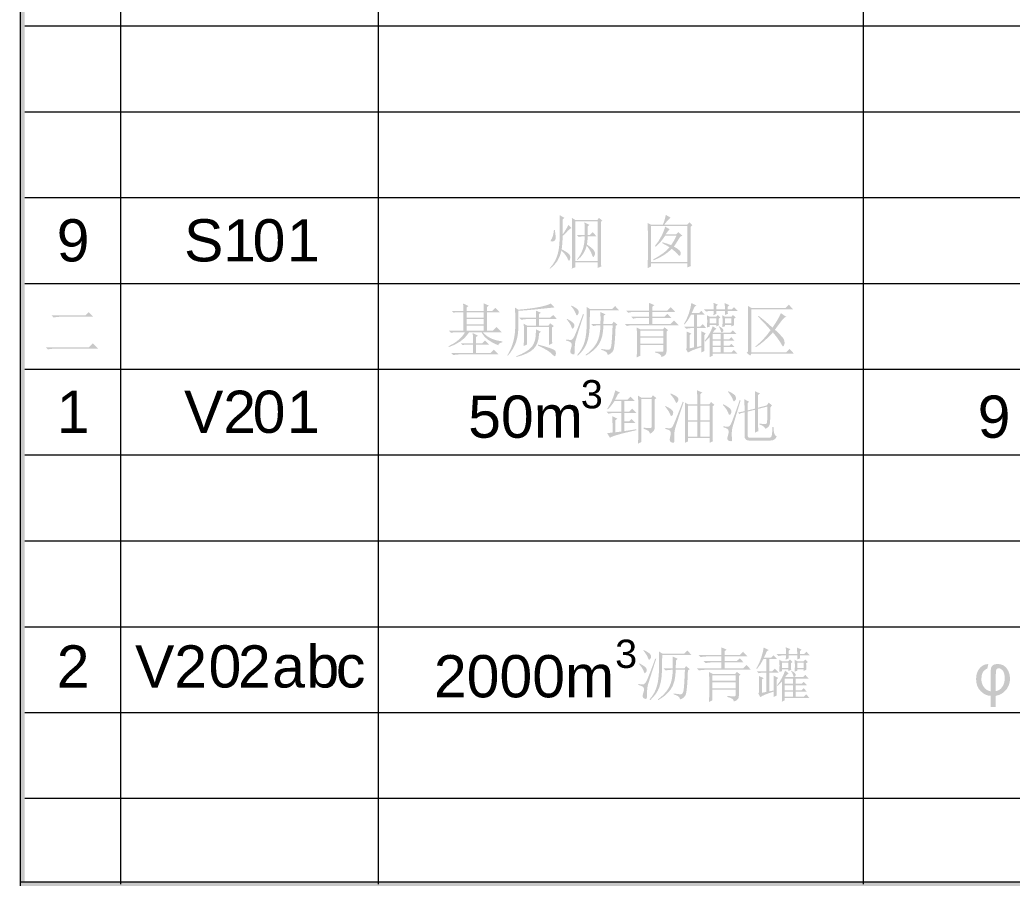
# Model space of a CAD drawing. Header units: millimetres. Extents: x 0 to 383, y 25 to 284.
# Drawn here: x 0 to 71.5, y 25.1 to 87.5 of the extents above; entities that cross this region are included whole.
import ezdxf

# ---------------------------------------------------------------- set-up
doc = ezdxf.new("R2010")
doc.units = ezdxf.units.MM

msp = doc.modelspace()

# ---------------------------------------------------------------- hatches: boundary and pattern name
h = msp.add_hatch(color=0)
h.dxf.hatch_style = 2
h.paths.add_polyline_path([(0, 25.237281), (0.338667, 25.237281), (0.338667, 283.886892), (0, 283.886892)])
h = msp.add_hatch(color=0)
h.dxf.hatch_style = 2
h.paths.add_polyline_path([(0, 25.110281), (0.338667, 25.110281), (0.338667, 283.886892), (0, 283.886892)])
h = msp.add_hatch(color=0)
h.dxf.hatch_style = 2
h.paths.add_polyline_path([(7.239, 25.237281), (7.281333, 25.237281), (7.281333, 235.288226), (7.239, 235.288226)])
h = msp.add_hatch(color=0)
h.dxf.hatch_style = 2
h.paths.add_polyline_path([(25.788056, 25.237281), (25.830389, 25.237281), (25.830389, 235.288226), (25.788056, 235.288226)])
h = msp.add_hatch(color=0)
h.dxf.hatch_style = 2
h.paths.add_polyline_path([(60.713056, 25.237281), (60.755389, 25.237281), (60.755389, 235.288226), (60.713056, 235.288226)])
h = msp.add_hatch(color=0)
h.dxf.hatch_style = 2
h.paths.add_polyline_path([(0.338667, 87.051003), (382.982611, 87.051003), (382.982611, 87.093337), (0.338667, 87.093337)])
h = msp.add_hatch(color=0)
h.dxf.hatch_style = 2
h.paths.add_polyline_path([(0.338667, 80.870337), (382.982611, 80.870337), (382.982611, 80.91267), (0.338667, 80.91267)])
h = msp.add_hatch(color=0)
h.dxf.hatch_style = 2
h.paths.add_polyline_path([(0.338667, 74.68967), (382.982611, 74.68967), (382.982611, 74.732003), (0.338667, 74.732003)])
h = msp.add_hatch(color=0)
h.paths.add_polyline_path([(39.749457, 73.248352), (39.997503, 73.099524), (41.60154, 73.099524), (41.700759, 73.248352), (41.948806, 73.049915), (41.849587, 72.950696), (41.849587, 70.238717), (41.866123, 69.742623), (41.618076, 69.643405), (41.618076, 70.04028), (39.997503, 70.04028), (39.997503, 69.693014), (39.749457, 69.593795), (39.753332, 69.706461), (39.756691, 69.85433), (39.759534, 70.03747), (39.761859, 70.255942), (39.763668, 70.509814), (39.76496, 70.799148), (39.765735, 71.12401), (39.765993, 71.484464), (39.765735, 71.843087), (39.76496, 72.162372), (39.763668, 72.442254), (39.761859, 72.682668), (39.759534, 72.883549), (39.756691, 73.044833), (39.753332, 73.166456)])
h.paths.add_polyline_path([(39.997503, 73.000306), (39.997503, 70.139498), (41.618076, 70.139498), (41.618076, 73.000306)])
h.paths.add_polyline_path([(40.113259, 72.024655), (40.675498, 72.024655), (40.674465, 72.328512), (40.671364, 72.578626), (40.666197, 72.774996), (40.658962, 72.917623), (41.006227, 72.752259), (40.890472, 72.636503), (40.890472, 72.024655), (41.055837, 72.024655), (41.254274, 72.223092), (41.518858, 71.925436), (40.890472, 71.925436), (40.87807, 71.636048), (40.840863, 71.330123), (41.033185, 71.191717), (41.180549, 71.074497), (41.283471, 70.978982), (41.342469, 70.905687), (41.399657, 70.793377), (41.419639, 70.701738), (41.407237, 70.603208), (41.37003, 70.508812), (41.328688, 70.441978), (41.303884, 70.420618), (41.278045, 70.43302), (41.25014, 70.470227), (41.220168, 70.532239), (41.188128, 70.619056), (41.134385, 70.757548), (41.055837, 70.908444), (40.952484, 71.071741), (40.824326, 71.247441), (40.714772, 70.935315), (40.568011, 70.660397), (40.384043, 70.422685), (40.162868, 70.222181), (40.129795, 70.255253), (40.267341, 70.445509), (40.382665, 70.636281), (40.476286, 70.828087), (40.548719, 71.021443), (40.60341, 71.223928), (40.643114, 71.442433), (40.667316, 71.676441), (40.675498, 71.925436), (40.45639, 71.913033), (40.262087, 71.875826)])
h.paths.add_polyline_path([(38.873024, 73.44679), (39.22029, 73.248352), (39.087998, 73.132597), (39.087998, 72.057727), (39.219256, 72.243763), (39.331911, 72.42153), (39.425962, 72.591028), (39.50141, 72.752259), (39.73292, 72.520748), (39.600628, 72.446334), (39.468337, 72.322311), (39.298838, 72.144544), (39.087998, 71.941972), (39.083864, 71.733199), (39.071462, 71.503756), (39.050791, 71.253642), (39.021852, 70.982858), (39.18937, 70.89406), (39.328466, 70.809914), (39.439656, 70.730935), (39.523458, 70.657641), (39.583403, 70.586241), (39.622677, 70.512258), (39.641281, 70.435174), (39.639214, 70.354472), (39.606141, 70.226315), (39.556531, 70.172571), (39.526473, 70.178772), (39.493831, 70.213912), (39.458088, 70.277991), (39.418727, 70.371009), (39.355682, 70.484697), (39.265765, 70.610787), (39.148976, 70.74928), (39.005316, 70.900175), (38.892661, 70.508468), (38.720062, 70.160169), (38.487518, 69.855278), (38.19503, 69.593795), (38.161957, 69.626868), (38.359361, 69.864666), (38.521625, 70.115383), (38.648749, 70.379535), (38.740733, 70.657641), (38.804898, 70.962445), (38.848909, 71.306008), (38.873283, 71.68781), (38.878536, 72.107337), (38.87535, 72.519715), (38.873713, 72.880416), (38.87311, 73.189441)])
h.paths.add_polyline_path([(38.525759, 72.37192), (38.559951, 72.146697), (38.580191, 71.967466), (38.586995, 71.834744), (38.58088, 71.749047), (38.543673, 71.645694), (38.481661, 71.583682), (38.410692, 71.554054), (38.343858, 71.545097), (38.266687, 71.550609), (38.23706, 71.566457), (38.228102, 71.594707), (38.248773, 71.652584), (38.310785, 71.760071), (38.357294, 71.866525), (38.397601, 72.003984), (38.431708, 72.172449), (38.459613, 72.37192)])
h = msp.add_hatch(color=0)
h.paths.add_polyline_path([(46.270774, 71.495488), (46.458877, 71.438644), (46.626308, 71.383867), (46.773069, 71.331157), (46.89916, 71.280514), (47.101731, 71.598841), (47.279498, 71.958509), (46.469212, 71.958509), (46.314183, 71.735266), (46.146751, 71.528561), (45.966917, 71.338391), (45.774681, 71.164759), (45.725071, 71.214368), (45.986209, 71.554054), (46.210141, 71.947484), (46.304106, 72.147903), (46.37895, 72.327134), (46.434158, 72.484661), (46.469212, 72.619967), (46.799941, 72.42153), (46.750332, 72.380188), (46.684186, 72.305774), (46.601503, 72.198287), (46.502285, 72.057727), (47.262962, 72.057727), (47.41179, 72.223092), (47.709446, 71.975045), (47.544082, 71.875826), (47.404555, 71.646383), (47.283632, 71.454147), (47.181313, 71.299117), (47.097597, 71.181295), (47.227908, 71.108001), (47.338065, 71.03729), (47.428585, 70.96968), (47.499984, 70.905687), (47.552608, 70.84359), (47.586112, 70.780975), (47.599978, 70.717327), (47.593691, 70.652128), (47.556484, 70.55291), (47.511009, 70.519837), (47.444863, 70.544641), (47.378717, 70.619056), (47.188548, 70.817493), (46.948769, 71.015931), (46.661448, 70.765817), (46.345188, 70.544641), (45.99999, 70.352405), (45.625852, 70.189108), (45.609316, 70.255253), (46.005157, 70.483663), (46.332786, 70.705872), (46.592202, 70.921879), (46.783405, 71.131686), (46.543626, 71.280514), (46.254238, 71.429342)])
h.paths.add_polyline_path([(45.460488, 72.65304), (45.460488, 70.073352), (48.073248, 70.073352), (48.073248, 72.65304)])
h.paths.add_polyline_path([(48.304759, 72.603431), (48.304759, 70.470227), (48.308893, 70.139498), (48.321295, 69.775696), (48.073248, 69.676477), (48.073248, 69.974134), (45.460488, 69.974134), (45.460488, 69.742623), (45.212441, 69.626868), (45.228977, 70.453691), (45.228977, 72.0908), (45.212441, 72.88455), (45.460488, 72.752259), (46.303847, 72.752259), (46.378261, 72.942428), (46.436139, 73.116061), (46.518821, 73.463326), (46.866087, 73.264889), (46.751021, 73.170493), (46.640089, 73.055427), (46.527778, 72.918312), (46.403066, 72.752259), (48.040175, 72.752259), (48.222076, 72.93416), (48.43705, 72.719186)])
h = msp.add_hatch(color=0)
h.dxf.hatch_style = 2
h.paths.add_polyline_path([(0.338667, 68.509003), (382.982611, 68.509003), (382.982611, 68.551337), (0.338667, 68.551337)])
h = msp.add_hatch(color=0)
h.paths.add_polyline_path([(32.633488, 64.219446), (32.629354, 64.608053), (32.616951, 64.94705), (32.99729, 64.765149), (32.848462, 64.665931), (32.848462, 64.219446), (33.294946, 64.219446), (33.493384, 64.417884), (33.79104, 64.120227), (32.848462, 64.120227), (32.848462, 63.508378), (33.890259, 63.508378), (34.138306, 63.756425), (34.485571, 63.40916), (31.624764, 63.40916), (31.418058, 63.396757), (31.227889, 63.35955), (31.079061, 63.508378), (32.633488, 63.508378), (32.633488, 64.120227), (32.071248, 64.120227), (31.889347, 64.087155), (31.757056, 64.219446)])
h.paths.add_polyline_path([(33.410701, 66.551087), (33.406567, 66.836341), (33.394165, 67.09679), (33.774503, 66.931425), (33.642212, 66.81567), (33.642212, 66.551087), (34.02255, 66.551087), (34.237524, 66.766061), (34.551717, 66.451868), (33.642212, 66.451868), (33.642212, 65.112415), (34.039087, 65.112415), (34.320207, 65.393535), (34.700545, 65.013196), (33.344556, 65.013196), (33.491317, 64.8592), (33.65048, 64.727942), (33.822046, 64.619422), (34.006014, 64.533639), (34.382218, 64.41375), (34.750155, 64.351738), (34.750155, 64.285592), (34.632332, 64.253553), (34.543449, 64.207044), (34.483504, 64.146066), (34.452498, 64.070618), (34.051489, 64.253208), (33.708358, 64.473005), (33.561597, 64.596943), (33.435506, 64.728631), (33.330086, 64.867555), (33.245337, 65.013196), (32.352368, 65.013196), (32.219043, 64.82208), (32.067114, 64.645949), (31.896582, 64.485321), (31.707446, 64.340714), (31.302303, 64.10438), (30.880623, 63.938326), (30.864087, 64.004472), (31.098784, 64.122381), (31.307126, 64.24494), (31.48963, 64.372667), (31.646812, 64.506078), (31.781085, 64.640351), (31.89417, 64.769972), (31.985552, 64.894427), (32.054712, 65.013196), (31.442863, 65.013196), (31.236157, 65.000794), (31.045988, 64.963587), (30.89716, 65.112415), (31.938957, 65.112415), (31.938957, 66.451868), (31.40979, 66.451868), (31.227889, 66.418795), (31.095597, 66.551087), (31.938957, 66.551087), (31.92242, 67.080253), (32.302759, 66.898352), (32.170467, 66.782597), (32.170467, 66.551087)])
h.paths.add_polyline_path([(32.170467, 66.451868), (32.170467, 66.07153), (33.410701, 66.07153), (33.410701, 66.451868)])
h.paths.add_polyline_path([(32.170467, 65.972311), (32.170467, 65.591972), (33.410701, 65.591972), (33.410701, 65.972311)])
h.paths.add_polyline_path([(32.170467, 65.492753), (32.170467, 65.112415), (33.410701, 65.112415), (33.410701, 65.492753)])
h = msp.add_hatch(color=0)
h.paths.add_polyline_path([(35.113957, 63.35955), (35.252966, 63.604755), (35.372339, 63.860812), (35.472074, 64.127721), (35.552173, 64.405481), (35.612634, 64.694094), (35.653459, 64.993559), (35.674646, 65.303876), (35.676196, 65.625045), (35.675163, 66.007451), (35.672062, 66.327845), (35.666894, 66.586227), (35.65966, 66.782597), (35.89117, 66.633769), (36.361426, 66.677263), (36.780005, 66.725409), (37.146907, 66.778721), (37.462134, 66.837719), (37.726717, 66.899644), (37.941691, 66.961053), (38.107056, 67.021428), (38.222811, 67.080253), (38.503931, 66.799134), (37.412524, 66.683378), (37.100399, 66.650306), (36.742798, 66.617233), (36.339722, 66.58416), (35.89117, 66.551087), (35.89117, 65.459681), (35.890395, 65.151431), (35.863265, 64.855066), (35.80978, 64.570588), (35.72994, 64.297994), (35.623745, 64.037287), (35.491195, 63.788465), (35.33229, 63.551528), (35.14703, 63.326477)])
h.paths.add_polyline_path([(37.181014, 66.054993), (37.164477, 66.567623), (37.511743, 66.418795), (37.395988, 66.319576), (37.395988, 66.054993), (38.189738, 66.054993), (38.404712, 66.253431), (38.685832, 65.955774), (37.395988, 65.955774), (37.395988, 65.492753), (38.073983, 65.492753), (38.189738, 65.658118), (38.454321, 65.459681), (38.32203, 65.343925), (38.323063, 64.956352), (38.326164, 64.636992), (38.331331, 64.385844), (38.338566, 64.20291), (38.107056, 64.087155), (38.107056, 65.393535), (36.519556, 65.393535), (36.519556, 64.120227), (36.288045, 64.021009), (36.300447, 64.488853), (36.304582, 64.902953), (36.300447, 65.278469), (36.288045, 65.625045), (36.519556, 65.492753), (37.181014, 65.492753), (37.181014, 65.955774), (36.486483, 65.955774), (36.304582, 65.943372), (36.122681, 65.906165), (35.973852, 66.054993)])
h.paths.add_polyline_path([(35.742342, 63.276868), (36.115101, 63.433275), (36.475458, 63.635158), (36.640737, 63.747726), (36.780694, 63.870113), (36.894813, 64.001802), (36.982576, 64.142276), (37.098332, 64.431664), (37.147941, 64.721052), (37.160343, 64.993215), (37.164477, 65.22817), (37.52828, 65.046269), (37.395988, 64.930514), (37.357833, 64.57498), (37.276788, 64.269056), (37.153367, 64.01274), (36.988089, 63.806035), (36.771995, 63.633435), (36.49544, 63.47944), (36.157907, 63.344047), (35.758878, 63.227259)])
h.paths.add_polyline_path([(37.329842, 64.120227), (37.670906, 64.026262), (37.949959, 63.94315), (38.167, 63.871405), (38.32203, 63.811547), (38.431584, 63.758923), (38.512199, 63.708883), (38.563875, 63.661944), (38.586613, 63.618622), (38.599015, 63.536628), (38.603149, 63.475306), (38.59557, 63.400202), (38.575589, 63.337502), (38.554229, 63.292715), (38.537003, 63.276868), (38.479126, 63.297539), (38.404712, 63.35955), (38.247615, 63.511135), (38.04091, 63.662719), (37.908618, 63.746348), (37.743253, 63.839797), (37.544816, 63.942547), (37.313306, 64.054082)])
h = msp.add_hatch(color=0)
h.paths.add_polyline_path([(40.819035, 66.832207), (41.050545, 66.683378), (42.654582, 66.683378), (42.869556, 66.898352), (43.150675, 66.58416), (41.050545, 66.58416), (41.048564, 66.189352), (41.042966, 65.831751), (41.034267, 65.511357), (41.022984, 65.22817), (41.002228, 64.967721), (40.964418, 64.71554), (40.909038, 64.471627), (40.835571, 64.235983), (40.733252, 64.005506), (40.591658, 63.777096), (40.410791, 63.550753), (40.190649, 63.326477), (40.14104, 63.376087), (40.31674, 63.596315), (40.463501, 63.827394), (40.581323, 64.069843), (40.670207, 64.324177), (40.735405, 64.605297), (40.782517, 64.927758), (40.812058, 65.29156), (40.824547, 65.696703), (40.827561, 66.087291), (40.827992, 66.407082), (40.825322, 66.655559)])
h.paths.add_polyline_path([(41.149764, 65.608509), (41.811222, 65.608509), (41.81639, 65.910299), (41.815356, 66.154212), (41.808122, 66.340247), (41.794686, 66.468405), (42.175024, 66.30304), (42.042733, 66.187285), (42.026196, 65.608509), (42.654582, 65.608509), (42.770337, 65.773873), (43.03492, 65.558899), (42.902628, 65.459681), (42.888945, 65.088127), (42.872742, 64.758948), (42.854085, 64.472144), (42.833038, 64.227714), (42.809665, 64.02566), (42.784031, 63.865979), (42.756201, 63.748674), (42.72624, 63.673743), (42.655874, 63.574524), (42.568454, 63.491842), (42.463465, 63.425696), (42.340389, 63.376087), (42.305249, 63.491842), (42.216365, 63.591061), (42.073738, 63.673743), (41.877368, 63.739889), (41.877368, 63.806035), (42.038685, 63.783383), (42.175713, 63.765383), (42.288971, 63.75255), (42.378974, 63.745401), (42.451235, 63.759784), (42.510577, 63.810858), (42.556483, 63.898105), (42.588436, 64.021009), (42.600838, 64.105758), (42.61324, 64.219446), (42.625643, 64.362073), (42.638045, 64.533639), (42.650447, 64.734143), (42.66285, 64.963587), (42.675252, 65.221969), (42.687655, 65.50929), (42.026196, 65.50929), (41.999324, 65.08873), (41.935246, 64.720363), (41.83396, 64.404706), (41.695467, 64.142276), (41.519767, 63.914814), (41.30686, 63.703371), (41.056746, 63.507431), (40.769425, 63.326477), (40.736352, 63.376087), (40.984399, 63.571424), (41.199373, 63.777096), (41.381274, 63.993103), (41.530102, 64.219446), (41.646891, 64.473694), (41.732674, 64.773418), (41.787451, 65.118616), (41.811222, 65.50929), (41.695467, 65.50929), (41.488761, 65.496888), (41.298592, 65.459681)])
h.paths.add_polyline_path([(40.620597, 66.30304), (40.49554, 65.915477), (40.384953, 65.571388), (40.288835, 65.270835), (40.207186, 65.013885), (40.140006, 64.800601), (40.087296, 64.631049), (40.049056, 64.505292), (40.025285, 64.423396), (39.975675, 64.170526), (39.959139, 63.888717), (39.958191, 63.753239), (39.955694, 63.644115), (39.952163, 63.56083), (39.948115, 63.502866), (39.926755, 63.433275), (39.876457, 63.40916), (39.815134, 63.420873), (39.733141, 63.453257), (39.666306, 63.511824), (39.644946, 63.607597), (39.657349, 63.719218), (39.694556, 63.855644), (39.731763, 64.000338), (39.744165, 64.103691), (39.723494, 64.207044), (39.661483, 64.285592), (39.609806, 64.318665), (39.537459, 64.351738), (39.444442, 64.384811), (39.330753, 64.417884), (39.330753, 64.48403), (39.471399, 64.469646), (39.579489, 64.459914), (39.65554, 64.455349), (39.700068, 64.456469), (39.770348, 64.497121), (39.865432, 64.599785), (39.899786, 64.655595), (39.949062, 64.756881), (40.013195, 64.903642), (40.09212, 65.095878), (40.185772, 65.33359), (40.294088, 65.616777), (40.417003, 65.945439), (40.554451, 66.319576)])
h.paths.add_polyline_path([(39.413436, 65.972311), (39.637798, 65.846306), (39.798597, 65.733221), (39.896352, 65.633572), (39.931578, 65.547875), (39.92331, 65.414894), (39.881969, 65.327389), (39.835804, 65.27778), (39.810311, 65.261243), (39.785506, 65.271578), (39.760701, 65.302584), (39.735897, 65.354261), (39.711092, 65.426608), (39.659416, 65.539262), (39.587069, 65.662252), (39.494051, 65.795577), (39.380363, 65.939238)])
h.paths.add_polyline_path([(39.727628, 66.931425), (39.918831, 66.830226), (40.062492, 66.741945), (40.15861, 66.6671), (40.207186, 66.606208), (40.244393, 66.518703), (40.256795, 66.468405), (40.240948, 66.385722), (40.196161, 66.30304), (40.149997, 66.241028), (40.124503, 66.220358), (40.074894, 66.257565), (40.025285, 66.369186), (39.973608, 66.489075), (39.901261, 66.617233), (39.808244, 66.753658), (39.694556, 66.898352)])
h = msp.add_hatch(color=0)
h.paths.add_polyline_path([(44.67203, 64.616321), (44.67203, 64.186373), (46.342212, 64.186373), (46.342212, 64.616321)])
h.paths.add_polyline_path([(45.300415, 67.129863), (45.69729, 66.964498), (45.548462, 66.848743), (45.548462, 66.567623), (46.623332, 66.567623), (46.871378, 66.81567), (47.202108, 66.468405), (45.548462, 66.468405), (45.548462, 66.137675), (46.424894, 66.137675), (46.639868, 66.336113), (46.920988, 66.038457), (45.548462, 66.038457), (45.548462, 65.608509), (46.871378, 65.608509), (47.119425, 65.856556), (47.450155, 65.50929), (44.10979, 65.50929), (43.903084, 65.496888), (43.712915, 65.459681), (43.564087, 65.608509), (45.316951, 65.608509), (45.316951, 66.038457), (44.572811, 66.038457), (44.366105, 66.026054), (44.175936, 65.988847), (44.027108, 66.137675), (45.316951, 66.137675), (45.316951, 66.468405), (44.209009, 66.468405), (44.002303, 66.456002), (43.812134, 66.418795), (43.663306, 66.567623), (45.316951, 66.567623)])
h.paths.add_polyline_path([(44.423983, 65.343925), (44.705102, 65.211634), (46.309139, 65.211634), (46.424894, 65.360462), (46.689477, 65.162024), (46.573722, 65.062806), (46.573722, 63.657207), (46.557186, 63.506311), (46.49104, 63.384355), (46.375285, 63.291337), (46.20992, 63.227259), (46.179948, 63.334746), (46.090031, 63.425696), (45.940169, 63.50011), (45.730363, 63.557988), (45.730363, 63.624134), (45.944303, 63.610612), (46.106567, 63.602774), (46.217155, 63.600104), (46.276066, 63.602085), (46.325675, 63.631713), (46.342212, 63.706816), (46.342212, 64.087155), (44.67203, 64.087155), (44.67203, 63.309941), (44.423983, 63.194186), (44.431217, 63.397877), (44.436385, 63.645493), (44.439486, 63.937551), (44.440519, 64.274568), (44.439486, 64.611412), (44.436385, 64.902264), (44.431217, 65.146608)])
h.paths.add_polyline_path([(44.67203, 65.112415), (44.67203, 64.71554), (46.342212, 64.71554), (46.342212, 65.112415)])
h = msp.add_hatch(color=0)
h.paths.add_polyline_path([(49.087264, 64.021009), (49.087264, 65.079342), (49.401457, 64.930514), (49.285701, 64.798222), (49.285701, 64.508834), (49.285701, 64.169837), (49.286735, 64.001372), (49.289836, 63.859778), (49.295003, 63.745057), (49.302238, 63.657207), (49.087264, 63.557988), (49.087264, 63.938326), (48.747233, 63.826705), (48.471281, 63.723352), (48.259407, 63.628268), (48.111613, 63.541451), (47.979321, 63.789498), (48.016528, 63.868046), (48.028931, 63.971399), (48.027897, 64.337268), (48.024796, 64.641126), (48.019629, 64.882972), (48.012394, 65.062806), (48.35966, 64.913977), (48.243905, 64.814759), (48.243905, 63.855644), (48.558097, 63.92179), (48.558097, 65.310852), (48.392733, 65.310852), (48.186027, 65.29845), (47.995858, 65.261243), (47.84703, 65.410071), (48.558097, 65.410071), (48.558097, 66.286503), (48.343123, 66.286503), (48.128149, 65.910299), (47.880102, 65.575436), (47.830493, 65.608509), (48.033754, 65.989536), (48.183271, 66.374698), (48.290069, 66.754347), (48.35966, 67.113326), (48.723462, 66.931425), (48.59117, 66.848743), (48.479549, 66.600696), (48.376196, 66.385722), (48.905363, 66.385722), (49.070727, 66.551087), (49.318774, 66.286503), (48.756535, 66.286503), (48.756535, 65.410071), (48.988045, 65.410071), (49.169946, 65.591972), (49.43453, 65.310852), (48.756535, 65.310852), (48.756535, 63.954863)])
h.paths.add_polyline_path([(50.773983, 66.650306), (50.769849, 66.906621), (50.757446, 67.113326), (51.088175, 66.964498), (50.97242, 66.848743), (50.97242, 66.650306), (51.270076, 66.650306), (51.435441, 66.81567), (51.683488, 66.551087), (50.97242, 66.551087), (50.976554, 66.456002), (50.988957, 66.336113), (50.773983, 66.253431), (50.773983, 66.551087), (50.162134, 66.551087), (50.162134, 66.336113), (49.94716, 66.236894), (49.959562, 66.414661), (49.963696, 66.551087), (49.814868, 66.551087), (49.608162, 66.538684), (49.417993, 66.501477), (49.269165, 66.650306), (49.963696, 66.650306), (49.962663, 66.804301), (49.959562, 66.935559), (49.954394, 67.04408), (49.94716, 67.129863), (50.277889, 66.997571), (50.162134, 66.881816), (50.162134, 66.650306)])
h.paths.add_polyline_path([(49.484139, 65.360462), (49.500675, 65.806946), (49.484139, 66.236894), (49.682576, 66.121139), (50.129061, 66.121139), (50.261352, 66.253431), (50.443253, 66.07153), (50.327498, 65.988847), (50.328532, 65.822449), (50.331632, 65.687057), (50.3368, 65.58267), (50.344035, 65.50929), (50.145597, 65.426608), (50.145597, 65.542363), (49.682576, 65.542363), (49.682576, 65.410071)])
h.paths.add_polyline_path([(49.682576, 66.02192), (49.682576, 65.641582), (50.145597, 65.641582), (50.145597, 66.02192)])
h.paths.add_polyline_path([(49.682576, 64.665931), (49.351847, 64.335201), (49.318774, 64.384811), (49.513767, 64.650083), (49.671552, 64.91949), (49.799021, 65.187518), (49.89755, 65.443144), (50.162134, 65.261243), (50.071872, 65.191652), (50.002281, 65.117927), (49.89755, 64.980123), (51.187394, 64.980123), (51.352759, 65.145488), (51.600806, 64.880905), (50.674764, 64.880905), (50.674764, 64.500566), (51.088175, 64.500566), (51.237003, 64.649394), (51.468514, 64.401347), (50.674764, 64.401347), (50.674764, 64.037545), (51.088175, 64.037545), (51.237003, 64.186373), (51.468514, 63.938326), (50.674764, 63.938326), (50.674764, 63.574524), (51.25354, 63.574524), (51.418905, 63.739889), (51.666951, 63.475306), (49.881014, 63.475306), (49.881014, 63.309941), (49.66604, 63.210722), (49.669916, 63.309424), (49.673275, 63.431897), (49.676117, 63.578142), (49.678442, 63.748157), (49.680251, 63.941944), (49.681543, 64.159502), (49.682318, 64.40083)])
h.paths.add_polyline_path([(50.360571, 65.443144), (50.522491, 65.339791), (50.61413, 65.261243), (50.655471, 65.195097), (50.66374, 65.128951), (50.647203, 65.071074), (50.61413, 65.029733), (50.542472, 64.99666), (50.501131, 65.029733), (50.476326, 65.128951), (50.414315, 65.286048), (50.327498, 65.426608)])
h.paths.add_polyline_path([(49.881014, 64.880905), (49.881014, 64.500566), (50.476326, 64.500566), (50.476326, 64.880905)])
h.paths.add_polyline_path([(49.881014, 64.401347), (49.881014, 64.037545), (50.476326, 64.037545), (50.476326, 64.401347)])
h.paths.add_polyline_path([(49.881014, 63.938326), (49.881014, 63.574524), (50.476326, 63.574524), (50.476326, 63.938326)])
h.paths.add_polyline_path([(50.592082, 65.376998), (50.608618, 65.806946), (50.592082, 66.236894), (50.790519, 66.121139), (51.237003, 66.121139), (51.352759, 66.253431), (51.551196, 66.07153), (51.418905, 65.972311), (51.419938, 65.814181), (51.423039, 65.687057), (51.428206, 65.590939), (51.435441, 65.525826), (51.237003, 65.426608), (51.237003, 65.542363), (50.790519, 65.542363), (50.790519, 65.443144)])
h.paths.add_polyline_path([(50.790519, 66.02192), (50.790519, 65.641582), (51.237003, 65.641582), (51.237003, 66.02192)])
h = msp.add_hatch(color=0)
h.paths.add_polyline_path([(53.204842, 66.187285), (53.434285, 66.010551), (53.676131, 65.81108), (53.930379, 65.588872), (54.19703, 65.343925), (54.396156, 65.634002), (54.566344, 65.911677), (54.706215, 66.167303), (54.808878, 66.385722), (55.189217, 66.121139), (55.110669, 66.088152), (55.023852, 66.022609), (54.928768, 65.925027), (54.825415, 65.795922), (54.378931, 65.195097), (54.519232, 65.060997), (54.64248, 64.939816), (54.748675, 64.831554), (54.837817, 64.736211), (54.909906, 64.653787), (54.964941, 64.584282), (55.002923, 64.527696), (55.023852, 64.48403), (55.061059, 64.351738), (55.073462, 64.252519), (55.061748, 64.166392), (55.029365, 64.07613), (54.995603, 64.009295), (54.974243, 63.987936), (54.947371, 63.998271), (54.916365, 64.029277), (54.881225, 64.080953), (54.841951, 64.1533), (54.706215, 64.373097), (54.566344, 64.572224), (54.412692, 64.774107), (54.230102, 64.99666), (53.891105, 64.64526), (53.568644, 64.351738), (53.270988, 64.116093), (53.006405, 63.938326), (52.973332, 63.987936), (53.26272, 64.240806), (53.535571, 64.506078), (53.800155, 64.807179), (54.064738, 65.162024), (53.614119, 65.67052), (53.155233, 66.137675)])
h.paths.add_polyline_path([(52.675675, 66.766061), (55.139608, 66.766061), (55.371118, 66.997571), (55.685311, 66.666842), (52.675675, 66.666842), (52.675675, 63.574524), (55.205753, 63.574524), (55.437264, 63.806035), (55.73492, 63.475306), (52.692212, 63.475306), (52.592993, 63.326477), (52.344946, 63.524915), (52.444165, 63.624134), (52.444165, 66.352649), (52.443131, 66.4436), (52.440031, 66.567623), (52.434863, 66.72472), (52.427628, 66.914889)])
h = msp.add_hatch(color=0)
h.paths.add_polyline_path([(2.295922, 66.220358), (4.726781, 66.220358), (4.958292, 66.451868), (5.289021, 66.121139), (2.825089, 66.121139), (2.630785, 66.108737), (2.44475, 66.07153)])
h.paths.add_polyline_path([(1.88251, 63.92179), (4.958292, 63.92179), (5.255948, 64.219446), (5.652823, 63.822571), (2.44475, 63.822571), (2.225642, 63.810169), (2.031339, 63.772962)])
h = msp.add_hatch(color=0)
h.dxf.hatch_style = 2
h.paths.add_polyline_path([(0.338667, 62.328337), (382.982611, 62.328337), (382.982611, 62.37067), (0.338667, 62.37067)])
h = msp.add_hatch(color=0)
h.paths.add_polyline_path([(42.894691, 57.805285), (43.308102, 57.854894), (43.308102, 59.194347), (42.795472, 59.194347), (42.588766, 59.181945), (42.398597, 59.144738), (42.249769, 59.293566), (43.308102, 59.293566), (43.308102, 60.054243), (42.828545, 60.054243), (42.699354, 59.868208), (42.576364, 59.706977), (42.459575, 59.570552), (42.348988, 59.458931), (42.299378, 59.492003), (42.497816, 59.815153), (42.663181, 60.158974), (42.791338, 60.505551), (42.878155, 60.831457), (43.22542, 60.649556), (43.093128, 60.58341), (42.960837, 60.335363), (42.861618, 60.153462), (43.754587, 60.153462), (43.969561, 60.368436), (44.283753, 60.054243), (43.523076, 60.054243), (43.523076, 59.293566), (43.886878, 59.293566), (44.101852, 59.50854), (44.416045, 59.194347), (43.523076, 59.194347), (43.523076, 58.582498), (43.870342, 58.582498), (44.052243, 58.764399), (44.333363, 58.48328), (43.523076, 58.48328), (43.523076, 57.887967), (44.382972, 58.020259), (44.399509, 57.954113), (44.15327, 57.898044), (43.927186, 57.845592), (43.721256, 57.796758), (43.535479, 57.751541), (43.369856, 57.709942), (43.224387, 57.67196), (43.099071, 57.637595), (42.99391, 57.606847), (42.820277, 57.551037), (42.679717, 57.49936), (42.57223, 57.451818), (42.497816, 57.40841), (42.299378, 57.739139), (42.477145, 57.759809), (42.679717, 57.788748), (42.679717, 58.466743), (42.675583, 58.689985), (42.663181, 58.962837), (43.026983, 58.780936), (42.894691, 58.681717)])
h.paths.add_polyline_path([(44.912139, 58.136014), (45.065101, 58.121544), (45.193259, 58.111209), (45.296612, 58.105008), (45.37516, 58.102941), (45.433037, 58.112243), (45.474378, 58.140148), (45.499183, 58.186657), (45.507451, 58.251769), (45.507451, 60.203071), (44.746774, 60.203071), (44.746774, 57.094217), (44.515264, 56.978462), (44.527666, 57.247179), (44.5318, 57.458019), (44.5318, 59.955024), (44.530767, 60.041841), (44.527666, 60.153462), (44.522499, 60.289888), (44.515264, 60.451118), (44.746774, 60.30229), (45.474378, 60.30229), (45.590134, 60.467655), (45.838181, 60.269217), (45.722425, 60.169998), (45.722425, 58.20216), (45.706922, 58.034728), (45.643877, 57.896235), (45.53329, 57.786681), (45.37516, 57.706066), (45.34002, 57.814586), (45.251136, 57.908638), (45.108509, 57.988219), (44.912139, 58.053332)])
h = msp.add_hatch(color=0)
h.paths.add_polyline_path([(48.996644, 58.565962), (48.996644, 57.491092), (49.674639, 57.491092), (49.674639, 58.565962)])
h.paths.add_polyline_path([(47.888701, 57.044608), (47.901104, 57.3588), (47.905238, 57.63992), (47.905238, 59.376248), (47.888701, 59.955024), (48.120212, 59.822733), (48.78167, 59.822733), (48.781412, 60.026596), (48.780637, 60.208239), (48.779345, 60.367661), (48.777536, 60.504862), (48.775211, 60.619842), (48.772368, 60.712601), (48.769009, 60.783139), (48.765134, 60.831457), (49.145472, 60.666092), (48.996644, 60.550337), (48.996644, 59.822733), (49.658102, 59.822733), (49.773858, 59.988097), (50.021905, 59.773123), (49.889613, 59.673905), (49.889613, 57.623384), (49.906149, 57.160363), (49.674639, 57.044608), (49.674639, 57.391873), (48.120212, 57.391873), (48.120212, 57.143826)])
h.paths.add_polyline_path([(48.120212, 59.723514), (48.120212, 58.665181), (48.78167, 58.665181), (48.78167, 59.723514)])
h.paths.add_polyline_path([(48.996644, 59.723514), (48.996644, 58.665181), (49.674639, 58.665181), (49.674639, 59.723514)])
h.paths.add_polyline_path([(48.120212, 58.565962), (48.120212, 57.491092), (48.78167, 57.491092), (48.78167, 58.565962)])
h.paths.add_polyline_path([(47.806019, 59.988097), (47.669593, 59.573921), (47.549704, 59.207869), (47.446351, 58.890005), (47.359535, 58.620394), (47.289255, 58.399101), (47.235511, 58.226189), (47.198304, 58.101724), (47.177634, 58.025771), (47.140427, 57.797706), (47.128024, 57.524165), (47.128024, 57.388687), (47.128024, 57.279563), (47.128024, 57.196278), (47.128024, 57.138314), (47.111488, 57.068723), (47.061878, 57.044608), (46.996422, 57.056321), (46.902026, 57.088705), (46.822789, 57.151406), (46.797295, 57.259582), (46.830368, 57.491092), (46.867575, 57.63992), (46.879977, 57.755675), (46.859996, 57.846626), (46.802807, 57.92104), (46.755179, 57.954113), (46.686363, 57.987186), (46.595843, 58.020259), (46.483102, 58.053332), (46.483102, 58.119477), (46.604111, 58.105094), (46.7029, 58.095362), (46.779984, 58.090797), (46.83588, 58.091917), (46.926831, 58.133258), (47.017781, 58.240745), (47.049035, 58.299128), (47.097277, 58.403956), (47.162443, 58.555164), (47.244469, 58.752686), (47.343289, 58.996459), (47.45884, 59.286417), (47.591056, 59.622497), (47.739873, 60.004634)])
h.paths.add_polyline_path([(46.499639, 59.690441), (46.73847, 59.570638), (46.909605, 59.45962), (47.013561, 59.357903), (47.050854, 59.266005), (47.042586, 59.121311), (47.001245, 59.034495), (46.950946, 58.992465), (46.91305, 58.979373), (46.863441, 59.01658), (46.813832, 59.128201), (46.767323, 59.235688), (46.693942, 59.359712), (46.59369, 59.500272), (46.466566, 59.657368)])
h.paths.add_polyline_path([(46.879977, 60.599946), (47.078415, 60.507015), (47.227243, 60.427002), (47.326462, 60.360426), (47.376071, 60.307802), (47.413278, 60.228565), (47.425681, 60.169998), (47.413278, 60.096273), (47.376071, 60.010146), (47.330596, 59.943311), (47.293389, 59.921951), (47.24378, 59.955024), (47.19417, 60.054243), (47.135259, 60.165864), (47.057744, 60.285753), (46.961626, 60.413911), (46.846905, 60.550337)])
h = msp.add_hatch(color=0)
h.paths.add_polyline_path([(52.948858, 59.425858), (52.403155, 59.293566), (52.403155, 57.63992), (52.41349, 57.538634), (52.444496, 57.466287), (52.496172, 57.422879), (52.568519, 57.40841), (53.941045, 57.40841), (54.022694, 57.420812), (54.085739, 57.458019), (54.130181, 57.520031), (54.156019, 57.606847), (54.170488, 57.717435), (54.180824, 57.85076), (54.187025, 58.006823), (54.189092, 58.185623), (54.271774, 58.185623), (54.28211, 58.01199), (54.296579, 57.871431), (54.315183, 57.763944), (54.33792, 57.68953), (54.404066, 57.582043), (54.503285, 57.491092), (54.424737, 57.361901), (54.321384, 57.271984), (54.193226, 57.221341), (54.040264, 57.209972), (52.502373, 57.209972), (52.364914, 57.231676), (52.266729, 57.296789), (52.207818, 57.405309), (52.188181, 57.557238), (52.188181, 59.243957), (51.907061, 59.177811), (51.840915, 59.111665), (51.72516, 59.22742), (52.188181, 59.326639), (52.187147, 59.622228), (52.184046, 59.864074), (52.178879, 60.052176), (52.171644, 60.186535), (52.51891, 60.004634), (52.403155, 59.905415), (52.403155, 59.376248), (52.948858, 59.50854), (52.948599, 59.741601), (52.947824, 59.952957), (52.946532, 60.14261), (52.944724, 60.310558), (52.942398, 60.456802), (52.939556, 60.581343), (52.936197, 60.684179), (52.932321, 60.765311), (53.296123, 60.599946), (53.163832, 60.484191), (53.163832, 59.574686), (53.792217, 59.74005), (53.924509, 59.938488), (54.172556, 59.74005), (54.0568, 59.607759), (54.048618, 59.238789), (54.040953, 58.942166), (54.034321, 58.717891), (54.02924, 58.565962), (54.003746, 58.367524), (53.941045, 58.235233), (53.837692, 58.140148), (53.692998, 58.053332), (53.628919, 58.153584), (53.535902, 58.239367), (53.413946, 58.31068), (53.26305, 58.367524), (53.26305, 58.43367), (53.420233, 58.412052), (53.544859, 58.397152), (53.637446, 58.389487), (53.69851, 58.389573), (53.772235, 58.42678), (53.808753, 58.521865), (53.812888, 58.566812), (53.817022, 58.639601), (53.821156, 58.740165), (53.82529, 58.868441), (53.829424, 59.024364), (53.833558, 59.207869), (53.837692, 59.418892), (53.841826, 59.657368), (53.163832, 59.492003), (53.163832, 58.43367), (53.167966, 58.173221), (53.180368, 57.887967), (52.932321, 57.772212), (52.948858, 58.48328)])
h.paths.add_polyline_path([(51.907061, 60.103852), (51.782015, 59.689677), (51.671502, 59.323624), (51.575589, 59.005761), (51.494338, 58.73615), (51.427816, 58.514856), (51.376085, 58.341944), (51.339212, 58.21748), (51.31726, 58.141526), (51.275919, 57.913461), (51.267651, 57.63992), (51.272733, 57.502461), (51.279364, 57.387739), (51.28703, 57.295755), (51.295212, 57.226509), (51.274541, 57.176899), (51.21253, 57.160363), (51.138115, 57.168631), (51.047165, 57.193436), (50.972751, 57.247179), (50.947946, 57.342264), (50.960349, 57.445617), (50.997556, 57.590311), (51.034763, 57.739139), (51.047165, 57.854894), (51.027183, 57.958247), (50.969995, 58.036795), (50.922366, 58.069868), (50.853551, 58.102941), (50.763031, 58.136014), (50.65029, 58.169087), (50.65029, 58.235233), (50.784735, 58.220849), (50.890758, 58.211117), (50.968875, 58.206552), (51.019604, 58.207672), (51.098152, 58.249013), (51.184969, 58.3565), (51.215189, 58.414884), (51.26033, 58.519711), (51.320329, 58.670919), (51.39512, 58.868441), (51.484638, 59.112214), (51.58882, 59.402173), (51.707601, 59.738252), (51.840915, 60.120389)])
h.paths.add_polyline_path([(50.666826, 59.822733), (50.920041, 59.680192), (51.100908, 59.55057), (51.209429, 59.434384), (51.245602, 59.332151), (51.239487, 59.245249), (51.221487, 59.174366), (51.192117, 59.118986), (51.151896, 59.078592), (51.108402, 59.064123), (51.068525, 59.08686), (51.031748, 59.146805), (50.997556, 59.243957), (50.943812, 59.357645), (50.865264, 59.483735), (50.761911, 59.622228), (50.633753, 59.773123)])
h.paths.add_polyline_path([(51.030628, 60.765311), (51.235353, 60.65679), (51.386851, 60.562739), (51.485639, 60.483157), (51.532234, 60.418045), (51.564618, 60.318826), (51.576332, 60.252681), (51.560484, 60.174132), (51.515698, 60.103852), (51.4654, 60.054243), (51.427503, 60.037707), (51.402699, 60.048042), (51.377894, 60.079048), (51.353089, 60.130724), (51.328285, 60.203071), (51.276608, 60.315726), (51.204261, 60.438716), (51.111244, 60.572041), (50.997556, 60.715701)])
h = msp.add_hatch(color=0)
h.dxf.hatch_style = 2
h.paths.add_polyline_path([(0.338667, 56.14767), (382.982611, 56.14767), (382.982611, 56.190003), (0.338667, 56.190003)])
h = msp.add_hatch(color=0)
h.dxf.hatch_style = 2
h.paths.add_polyline_path([(0.338667, 49.959948), (382.982611, 49.959948), (382.982611, 50.002281), (0.338667, 50.002281)])
h = msp.add_hatch(color=0)
h.dxf.hatch_style = 2
h.paths.add_polyline_path([(0.338667, 43.779281), (382.982611, 43.779281), (382.982611, 43.821615), (0.338667, 43.821615)])
h = msp.add_hatch(color=0)
h.paths.add_polyline_path([(49.87903, 39.801932), (49.87903, 39.371984), (51.549212, 39.371984), (51.549212, 39.801932)])
h.paths.add_polyline_path([(50.507415, 42.315474), (50.90429, 42.150109), (50.755462, 42.034354), (50.755462, 41.753234), (51.830332, 41.753234), (52.078378, 42.001281), (52.409108, 41.654016), (50.755462, 41.654016), (50.755462, 41.323286), (51.631894, 41.323286), (51.846868, 41.521724), (52.127988, 41.224068), (50.755462, 41.224068), (50.755462, 40.79412), (52.078378, 40.79412), (52.326425, 41.042167), (52.657155, 40.694901), (49.31679, 40.694901), (49.110084, 40.682499), (48.919915, 40.645292), (48.771087, 40.79412), (50.523951, 40.79412), (50.523951, 41.224068), (49.779811, 41.224068), (49.573105, 41.211665), (49.382936, 41.174458), (49.234108, 41.323286), (50.523951, 41.323286), (50.523951, 41.654016), (49.416009, 41.654016), (49.209303, 41.641613), (49.019134, 41.604406), (48.870306, 41.753234), (50.523951, 41.753234)])
h.paths.add_polyline_path([(49.630983, 40.529536), (49.912102, 40.397245), (51.516139, 40.397245), (51.631894, 40.546073), (51.896477, 40.347635), (51.780722, 40.248417), (51.780722, 38.842818), (51.764186, 38.691923), (51.69804, 38.569966), (51.582285, 38.476949), (51.41692, 38.41287), (51.386948, 38.520357), (51.297031, 38.611307), (51.147169, 38.685721), (50.937363, 38.743599), (50.937363, 38.809745), (51.151303, 38.796223), (51.313567, 38.788385), (51.424155, 38.785715), (51.483066, 38.787696), (51.532675, 38.817324), (51.549212, 38.892427), (51.549212, 39.272766), (49.87903, 39.272766), (49.87903, 38.495552), (49.630983, 38.379797), (49.638217, 38.583488), (49.643385, 38.831104), (49.646486, 39.123162), (49.647519, 39.460179), (49.646486, 39.797023), (49.643385, 40.087875), (49.638217, 40.332219)])
h.paths.add_polyline_path([(49.87903, 40.298026), (49.87903, 39.901151), (51.549212, 39.901151), (51.549212, 40.298026)])
h = msp.add_hatch(color=0)
h.paths.add_polyline_path([(54.294264, 39.20662), (54.294264, 40.264953), (54.608457, 40.116125), (54.492701, 39.983833), (54.492701, 39.694445), (54.492701, 39.355448), (54.493735, 39.186983), (54.496836, 39.045389), (54.502003, 38.930668), (54.509238, 38.842818), (54.294264, 38.743599), (54.294264, 39.123937), (53.954233, 39.012316), (53.678281, 38.908964), (53.466407, 38.813879), (53.318613, 38.727062), (53.186321, 38.975109), (53.223528, 39.053658), (53.235931, 39.15701), (53.234897, 39.52288), (53.231796, 39.826737), (53.226629, 40.068583), (53.219394, 40.248417), (53.56666, 40.099589), (53.450905, 40.00037), (53.450905, 39.041255), (53.765097, 39.107401), (53.765097, 40.496464), (53.599733, 40.496464), (53.393027, 40.484061), (53.202858, 40.446854), (53.05403, 40.595682), (53.765097, 40.595682), (53.765097, 41.472115), (53.550123, 41.472115), (53.335149, 41.09591), (53.087102, 40.761047), (53.037493, 40.79412), (53.240754, 41.175147), (53.390271, 41.560309), (53.497069, 41.939959), (53.56666, 42.298937), (53.930462, 42.117036), (53.79817, 42.034354), (53.686549, 41.786307), (53.583196, 41.571333), (54.112363, 41.571333), (54.277727, 41.736698), (54.525774, 41.472115), (53.963535, 41.472115), (53.963535, 40.595682), (54.195045, 40.595682), (54.376946, 40.777583), (54.64153, 40.496464), (53.963535, 40.496464), (53.963535, 39.140474)])
h.paths.add_polyline_path([(55.980983, 41.835917), (55.976849, 42.092232), (55.964446, 42.298937), (56.295175, 42.150109), (56.17942, 42.034354), (56.17942, 41.835917), (56.477076, 41.835917), (56.642441, 42.001281), (56.890488, 41.736698), (56.17942, 41.736698), (56.183554, 41.641613), (56.195957, 41.521724), (55.980983, 41.439042), (55.980983, 41.736698), (55.369134, 41.736698), (55.369134, 41.521724), (55.15416, 41.422505), (55.166562, 41.600272), (55.170696, 41.736698), (55.021868, 41.736698), (54.815162, 41.724296), (54.624993, 41.687089), (54.476165, 41.835917), (55.170696, 41.835917), (55.169663, 41.989912), (55.166562, 42.121171), (55.161394, 42.229691), (55.15416, 42.315474), (55.484889, 42.183182), (55.369134, 42.067427), (55.369134, 41.835917)])
h.paths.add_polyline_path([(54.691139, 40.546073), (54.707675, 40.992557), (54.691139, 41.422505), (54.889576, 41.30675), (55.336061, 41.30675), (55.468352, 41.439042), (55.650253, 41.257141), (55.534498, 41.174458), (55.535532, 41.00806), (55.538632, 40.872668), (55.5438, 40.768282), (55.551035, 40.694901), (55.352597, 40.612219), (55.352597, 40.727974), (54.889576, 40.727974), (54.889576, 40.595682)])
h.paths.add_polyline_path([(54.889576, 41.207531), (54.889576, 40.827193), (55.352597, 40.827193), (55.352597, 41.207531)])
h.paths.add_polyline_path([(54.889576, 39.851542), (54.558847, 39.520812), (54.525774, 39.570422), (54.720767, 39.835694), (54.878552, 40.105101), (55.006021, 40.373129), (55.10455, 40.628755), (55.369134, 40.446854), (55.278872, 40.377263), (55.209281, 40.303538), (55.10455, 40.165734), (56.394394, 40.165734), (56.559759, 40.331099), (56.807806, 40.066516), (55.881764, 40.066516), (55.881764, 39.686177), (56.295175, 39.686177), (56.444003, 39.835005), (56.675514, 39.586958), (55.881764, 39.586958), (55.881764, 39.223156), (56.295175, 39.223156), (56.444003, 39.371984), (56.675514, 39.123937), (55.881764, 39.123937), (55.881764, 38.760135), (56.46054, 38.760135), (56.625905, 38.9255), (56.873951, 38.660917), (55.088014, 38.660917), (55.088014, 38.495552), (54.87304, 38.396333), (54.876916, 38.495035), (54.880275, 38.617508), (54.883117, 38.763753), (54.885442, 38.933768), (54.887251, 39.127555), (54.888543, 39.345113), (54.889318, 39.586442)])
h.paths.add_polyline_path([(55.567571, 40.628755), (55.729491, 40.525402), (55.82113, 40.446854), (55.862471, 40.380708), (55.87074, 40.314562), (55.854203, 40.256685), (55.82113, 40.215344), (55.749472, 40.182271), (55.708131, 40.215344), (55.683326, 40.314562), (55.621315, 40.471659), (55.534498, 40.612219)])
h.paths.add_polyline_path([(55.088014, 40.066516), (55.088014, 39.686177), (55.683326, 39.686177), (55.683326, 40.066516)])
h.paths.add_polyline_path([(55.088014, 39.586958), (55.088014, 39.223156), (55.683326, 39.223156), (55.683326, 39.586958)])
h.paths.add_polyline_path([(55.088014, 39.123937), (55.088014, 38.760135), (55.683326, 38.760135), (55.683326, 39.123937)])
h.paths.add_polyline_path([(55.799082, 40.562609), (55.815618, 40.992557), (55.799082, 41.422505), (55.997519, 41.30675), (56.444003, 41.30675), (56.559759, 41.439042), (56.758196, 41.257141), (56.625905, 41.157922), (56.626938, 40.999792), (56.630039, 40.872668), (56.635206, 40.77655), (56.642441, 40.711437), (56.444003, 40.612219), (56.444003, 40.727974), (55.997519, 40.727974), (55.997519, 40.628755)])
h.paths.add_polyline_path([(55.997519, 41.207531), (55.997519, 40.827193), (56.444003, 40.827193), (56.444003, 41.207531)])
h = msp.add_hatch(color=0)
h.paths.add_polyline_path([(46.026035, 42.017818), (46.257545, 41.86899), (47.861582, 41.86899), (48.076556, 42.083964), (48.357675, 41.769771), (46.257545, 41.769771), (46.255564, 41.374963), (46.249966, 41.017362), (46.241267, 40.696968), (46.229984, 40.413781), (46.209228, 40.153332), (46.171418, 39.901151), (46.116038, 39.657238), (46.042571, 39.421594), (45.940252, 39.191117), (45.798658, 38.962707), (45.617791, 38.736364), (45.397649, 38.512089), (45.34804, 38.561698), (45.52374, 38.781926), (45.670501, 39.013005), (45.788323, 39.255454), (45.877207, 39.509788), (45.942405, 39.790908), (45.989517, 40.113369), (46.019058, 40.477171), (46.031547, 40.882314), (46.034561, 41.272902), (46.034992, 41.592693), (46.032322, 41.84117)])
h.paths.add_polyline_path([(46.356764, 40.79412), (47.018222, 40.79412), (47.02339, 41.09591), (47.022356, 41.339823), (47.015122, 41.525858), (47.001686, 41.654016), (47.382024, 41.488651), (47.249733, 41.372896), (47.233196, 40.79412), (47.861582, 40.79412), (47.977337, 40.959484), (48.24192, 40.74451), (48.109628, 40.645292), (48.095945, 40.273738), (48.079742, 39.944559), (48.061085, 39.657755), (48.040038, 39.413326), (48.016665, 39.211271), (47.991031, 39.05159), (47.963201, 38.934285), (47.93324, 38.859354), (47.862874, 38.760135), (47.775454, 38.677453), (47.670465, 38.611307), (47.547389, 38.561698), (47.512249, 38.677453), (47.423365, 38.776672), (47.280738, 38.859354), (47.084368, 38.9255), (47.084368, 38.991646), (47.245685, 38.968994), (47.382713, 38.950994), (47.495971, 38.938161), (47.585974, 38.931012), (47.658235, 38.945395), (47.717577, 38.996469), (47.763483, 39.083716), (47.795436, 39.20662), (47.807838, 39.291369), (47.82024, 39.405057), (47.832643, 39.547684), (47.845045, 39.71925), (47.857447, 39.919755), (47.86985, 40.149198), (47.882252, 40.40758), (47.894655, 40.694901), (47.233196, 40.694901), (47.206324, 40.274341), (47.142246, 39.905974), (47.04096, 39.590317), (46.902467, 39.327887), (46.726767, 39.100425), (46.51386, 38.888982), (46.263746, 38.693042), (45.976425, 38.512089), (45.943352, 38.561698), (46.191399, 38.757035), (46.406373, 38.962707), (46.588274, 39.178715), (46.737102, 39.405057), (46.853891, 39.659305), (46.939674, 39.959029), (46.994451, 40.304227), (47.018222, 40.694901), (46.902467, 40.694901), (46.695761, 40.682499), (46.505592, 40.645292)])
h.paths.add_polyline_path([(45.827597, 41.488651), (45.70254, 41.101089), (45.591953, 40.756999), (45.495835, 40.456447), (45.414186, 40.199496), (45.347006, 39.986213), (45.294296, 39.81666), (45.256056, 39.690903), (45.232285, 39.609007), (45.182675, 39.356137), (45.166139, 39.074328), (45.165191, 38.93885), (45.162694, 38.829726), (45.159163, 38.746441), (45.155115, 38.688477), (45.133755, 38.618887), (45.083457, 38.594771), (45.022134, 38.606484), (44.940141, 38.638868), (44.873306, 38.697435), (44.851946, 38.793208), (44.864349, 38.904829), (44.901556, 39.041255), (44.938763, 39.185949), (44.951165, 39.289302), (44.930494, 39.392655), (44.868483, 39.471203), (44.816806, 39.504276), (44.744459, 39.537349), (44.651442, 39.570422), (44.537753, 39.603495), (44.537753, 39.669641), (44.678399, 39.655257), (44.786489, 39.645525), (44.86254, 39.64096), (44.907068, 39.64208), (44.977348, 39.682732), (45.072432, 39.785396), (45.106786, 39.841206), (45.156062, 39.942492), (45.220195, 40.089253), (45.29912, 40.28149), (45.392772, 40.519201), (45.501088, 40.802388), (45.624003, 41.13105), (45.761451, 41.505187)])
h.paths.add_polyline_path([(44.620436, 41.157922), (44.844798, 41.031918), (45.005597, 40.918832), (45.103352, 40.819183), (45.138578, 40.733486), (45.13031, 40.600505), (45.088969, 40.513), (45.042804, 40.463391), (45.017311, 40.446854), (44.992506, 40.457189), (44.967701, 40.488195), (44.942897, 40.539872), (44.918092, 40.612219), (44.866416, 40.724873), (44.794069, 40.847863), (44.701051, 40.981188), (44.587363, 41.124849)])
h.paths.add_polyline_path([(44.934628, 42.117036), (45.125831, 42.015837), (45.269492, 41.927556), (45.36561, 41.852712), (45.414186, 41.791819), (45.451393, 41.704314), (45.463795, 41.654016), (45.447948, 41.571333), (45.403161, 41.488651), (45.356997, 41.426639), (45.331503, 41.405969), (45.281894, 41.443176), (45.232285, 41.554797), (45.180608, 41.674686), (45.108261, 41.802844), (45.015244, 41.93927), (44.901556, 42.083964)])
h = msp.add_hatch(color=0)
h.paths.add_polyline_path([(69.744828, 41.106549), (69.67317, 40.786844), (69.485068, 40.684438), (69.350709, 40.525706), (69.270094, 40.310129), (69.243222, 40.037191), (69.253644, 39.880181), (69.285252, 39.731956), (69.338565, 39.593032), (69.414099, 39.463927), (69.507978, 39.350411), (69.623561, 39.258599), (69.759814, 39.189525), (69.915705, 39.144222), (69.915705, 40.505724), (69.923973, 40.698649), (69.948778, 40.841965), (69.999765, 40.948763), (70.092094, 41.034891), (70.220251, 41.092079), (70.38975, 41.112061), (70.531343, 41.103965), (70.658467, 41.080366), (70.771122, 41.042298), (70.869307, 40.990793), (71.038806, 40.83852), (71.1835, 40.615967), (71.277896, 40.345872), (71.31028, 40.05924), (71.285475, 39.811193), (71.211061, 39.563146), (71.078769, 39.324056), (70.880332, 39.105637), (70.756308, 39.007366), (70.615748, 38.927181), (70.458652, 38.864567), (70.285019, 38.819005), (70.285019, 38.025255), (69.915705, 38.025255), (69.915705, 38.819005), (69.727775, 38.839762), (69.545013, 38.902377), (69.368451, 39.007366), (69.199125, 39.155247), (69.051244, 39.333875), (68.946255, 39.538341), (68.88364, 39.767612), (68.862884, 40.020655), (68.87942, 40.253198), (68.92903, 40.463005), (69.011712, 40.650073), (69.127467, 40.814405), (69.265788, 40.944543), (69.415477, 41.036958), (69.575502, 41.091132)])
h.paths.add_polyline_path([(70.285019, 39.160759), (70.412229, 39.193918), (70.529621, 39.252398), (70.637711, 39.336717), (70.737016, 39.447391), (70.817459, 39.580802), (70.876197, 39.733334), (70.912199, 39.905502), (70.924429, 40.097825), (70.915299, 40.268185), (70.8886, 40.414773), (70.845364, 40.536558), (70.786625, 40.632503), (70.715398, 40.705712), (70.64262, 40.759283), (70.568809, 40.792184), (70.494481, 40.80338), (70.398018, 40.783399), (70.334628, 40.72621), (70.312924, 40.67772), (70.297421, 40.60701), (70.28812, 40.514595), (70.285019, 40.400993)])
h = msp.add_hatch(color=0)
h.dxf.hatch_style = 2
h.paths.add_polyline_path([(0.338667, 37.598615), (343.824278, 37.598615), (343.824278, 37.640948), (0.338667, 37.640948)])
h = msp.add_hatch(color=0)
h.dxf.hatch_style = 2
h.paths.add_polyline_path([(0.338667, 31.417948), (382.982611, 31.417948), (382.982611, 31.460281), (0.338667, 31.460281)])
h = msp.add_hatch(color=0)
h.dxf.hatch_style = 2
h.paths.add_polyline_path([(0, 25.110281), (383.109611, 25.110281), (383.109611, 25.448934), (0, 25.448934)])

# ---------------------------------------------------------------- linework, layer by layer
at = {"color": 0, "lineweight": 0}
for points in [[(0.021167, 283.865726), (0.021167, 25.131448)], [(7.260167, 235.267059), (7.260167, 25.258448)], [(25.809222, 235.267059), (25.809222, 25.258448)], [(60.734222, 235.267059), (60.734222, 25.258448)], [(0.359833, 87.07217), (382.961444, 87.07217)], [(0.359833, 80.891503), (382.961444, 80.891503)], [(0.359833, 74.710837), (382.961444, 74.710837)], [(0.359833, 68.53017), (382.961444, 68.53017)], [(0.359833, 62.349503), (382.961444, 62.349503)], [(0.359833, 56.168837), (382.961444, 56.168837)], [(0.359833, 49.981115), (382.961444, 49.981115)], [(0.359833, 43.800448), (382.961444, 43.800448)], [(0.359833, 37.619781), (343.803111, 37.619781)], [(0.359833, 31.439115), (382.961444, 31.439115)], [(0.021167, 25.427781), (383.088444, 25.427781)]]:
    msp.add_lwpolyline(points, dxfattribs=at)

# ---------------------------------------------------------------- texts
at = {"color": 0, "attachment_point": 1}
for s, insert, char_height in [('{\\fArial|b0|i0|c0;9}', (2.652889, 73.150148), 3.039533), ('{\\fArial|b0|i0|c0;S}', (11.825111, 73.150148), 3.039533), ('{\\fArial|b0|i0|c0;1}', (14.647333, 73.150148), 3.039533), ('{\\fArial|b0|i0|c0;0}', (16.764, 73.150148), 3.039533), ('{\\fArial|b0|i0|c0;1}', (19.233444, 73.150148), 3.039533), ('{\\fArial|b0|i0|c0;  }', (42.164, 73.150148), 3.039533), ('{\\fArial|b0|i0|c0;3}', (40.400111, 61.563769), 2.036488), ('{\\fArial|b0|i0|c0;1}', (2.652889, 60.802926), 3.039533), ('{\\fArial|b0|i0|c0;V}', (11.825111, 60.802926), 3.039533), ('{\\fArial|b0|i0|c0;2}', (14.647333, 60.802926), 3.039533), ('{\\fArial|b0|i0|c0;0}', (16.764, 60.802926), 3.039533), ('{\\fArial|b0|i0|c0;1}', (19.233444, 60.802926), 3.039533), ('{\\fArial|b0|i0|c0;50m}', (32.286222, 60.450148), 3.039533), ('{\\fArial|b0|i0|c0;9}', (68.975111, 60.450148), 3.039533), ('{\\fArial|b0|i0|c0; }', (3.358444, 54.805703), 3.039533), ('{\\fArial|b0|i0|c0;3}', (42.869556, 42.866547), 2.036488), ('{\\fArial|b0|i0|c0;2}', (2.652889, 42.458481), 3.039533), ('{\\fArial|b0|i0|c0;V}', (8.297333, 42.458481), 3.039533), ('{\\fArial|b0|i0|c0;2}', (11.119556, 42.458481), 3.039533), ('{\\fArial|b0|i0|c0;0}', (13.589, 42.458481), 3.039533), ('{\\fArial|b0|i0|c0;2}', (15.705667, 42.458481), 3.039533), ('{\\fArial|b0|i0|c0;b}', (20.644556, 42.458481), 3.039533), ('{\\fArial|b0|i0|c0;a}', (18.175111, 42.458481), 3.039533), ('{\\fArial|b0|i0|c0;c}', (22.761222, 42.458481), 3.039533), ('{\\fArial|b0|i0|c0;2000m}', (29.816778, 41.752926), 3.039533), ('{\\fArial|b0|i0|c0; }', (3.358444, 36.108481), 3.039533)]:
    msp.add_mtext(s, dxfattribs=dict(at, insert=insert, char_height=char_height))

doc.saveas('drawing.dxf')
